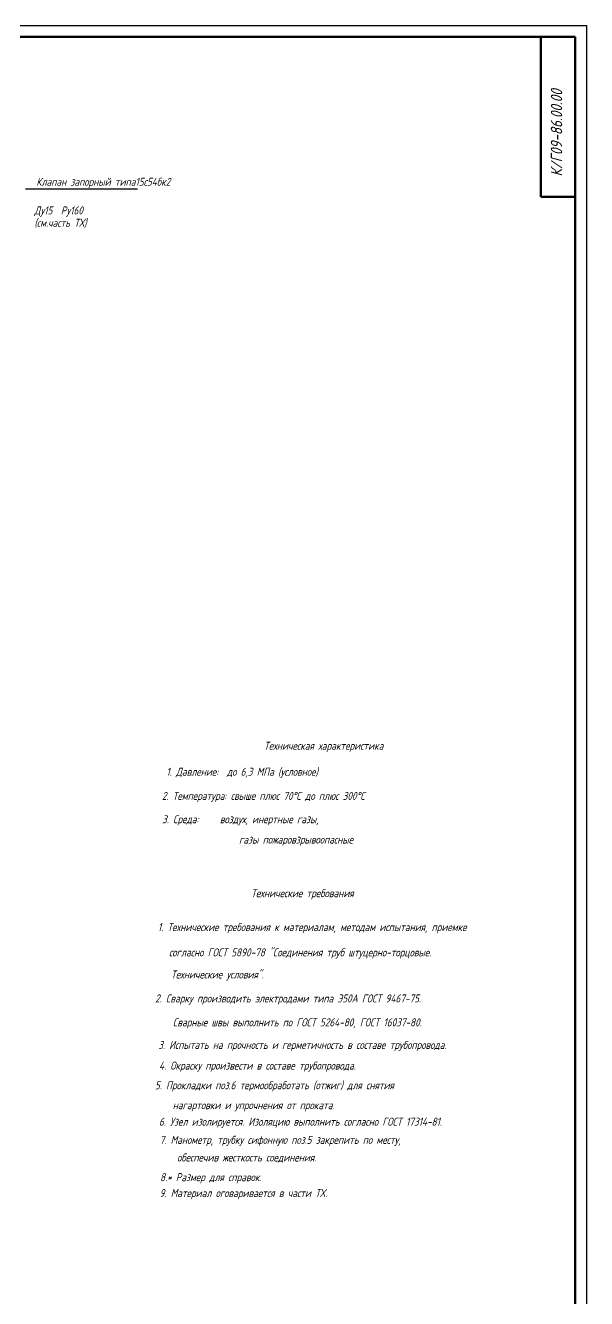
# Model space of a CAD drawing. Header units: inches. Extents: x 1065 to 7392, y 1020 to 3127.
# Drawn here: x 1414 to 1659, y 2566 to 3123 of the extents above; entities that cross this region are included whole.
import ezdxf

# ---------------------------------------------------------------- set-up
doc = ezdxf.new("R2010")
doc.units = ezdxf.units.IN
doc.header["$LTSCALE"] = 0.7
doc.header["$MEASUREMENT"] = 0
doc.styles.get("Standard").update_dxf_attribs({"font": 'romand.shx', "width": 0.8, "oblique": 15, "height": 3.5})

msp = doc.modelspace()

# ---------------------------------------------------------------- linework, layer by layer
for p, q in [((1065.47, 3123.22), (1659.47, 3123.22)), ((1659.47, 3123.22), (1659.47, 2282.22)), ((1413.84, 3051.8), (1462.86, 3051.8))]:
    msp.add_line(p, q)
at = {"lineweight": 50}
for p, q in [((1085.47, 3118.22), (1654.47, 3118.22)), ((1639.47, 3118.22), (1639.47, 3048.22)), ((1654.47, 3118.22), (1654.47, 2287.22)), ((1639.47, 3048.22), (1654.47, 3048.22))]:
    msp.add_line(p, q, dxfattribs=at)

# ---------------------------------------------------------------- texts
at = {"lineweight": 35, "insert": (1643.81, 3057.14), "char_height": 5, "width": 116.2188, "attachment_point": 1, "rotation": 90}
msp.add_mtext('К/Г09-86.00.00 ', dxfattribs=at)
at = {"lineweight": 25, "char_height": 3.5, "attachment_point": 1}
for s, insert, width in [('Клапан запорный типа15с54бк2', (1418.58, 3056.59), 70.9958), ('Ду15  Ру160', (1417.72, 3044.06), 41.1648), ('(см.часть ТХ)', (1417.72, 3038.65), 43.7185), ('Техническая характеристика', (1518.27, 2809.89), 128.6102), ('1. Давление:  до 6,3 МПа (условное)', (1475.52, 2798.52), 144.1261), ('2. Температура: свыше плюс 70%%DС до плюс 300%%DС', (1473.57, 2787.96), 177.8307), ('3. Среда:     воздух, инертные газы,  ', (1473.65, 2777.74), 121.0246), ('газы пожаровзрывоопасные', (1507.33, 2768.84), 88.6409), ('Технические требования', (1512.63, 2745.38), 102.7909), ('1. Технические требования к материалам, методам испытания, приемке ', (1471.8, 2730.58), 177.1895), (' согласно ГОСТ 5890-78 "Соединения труб штуцерно-торцовые.', (1474.8, 2719.51), 228.4083), ('Технические условия".', (1477.55, 2709.83), 203.9525), (' 2. Сварку производить электродами типа Э50А ГОСТ 9467-75.', (1468.76, 2699.37), 193.0074), ('Сварные швы выполнить по ГОСТ 5264-80, ГОСТ 16037-80.', (1478.36, 2688.91), 152.7503), ('3. Испытать на прочность и герметичность в составе трубопровода.', (1471.98, 2679.02), 200.573), ('4. Окраску произвести в составе трубопровода.', (1472.32, 2669.98), 159.0384), (' 5. Прокладки поз.6 термообработать (отжиг) для снятия ', (1468.67, 2661.38), 184.8861), ('  нагартовки и упрочнения от проката.', (1474.57, 2652.66), 179.2446), ('6. Узел изолируется. Изоляцию выполнить согласно ГОСТ 17314-81.', (1472.28, 2645.45), 171.9935), ('7. Манометр, трубку сифонную поз.5 закрепить по месту,', (1472.62, 2637.49), 172.3302), ('  обеспечив жесткость соединения.', (1476.48, 2629.78), 150.2053), ('8.* Размер для справок.', (1472.76, 2621.18), 182.1899), ('9. Материал оговаривается в части ТХ.', (1472.55, 2614.23), 162.0615)]:
    msp.add_mtext(s, dxfattribs=dict(at, insert=insert, width=width))

doc.saveas('drawing.dxf')
